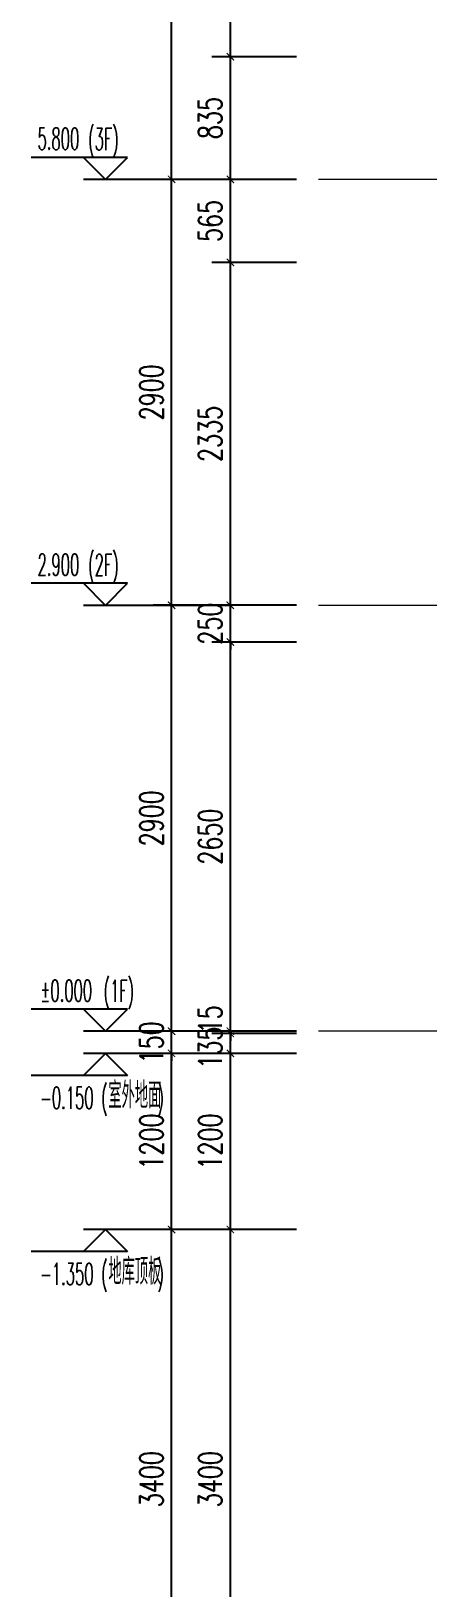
# Model space of a CAD drawing. Extents: x -655480 to 203344, y -294099 to 287156.
# Drawn here: x 48259 to 50959, y 162142 to 172741 of the extents above; entities that cross this region are included whole.
import ezdxf

# ---------------------------------------------------------------- set-up
doc = ezdxf.new("R2010")
doc.units = 0
doc.header["$LTSCALE"] = 1000
doc.linetypes.add('DOTE', pattern=[2.42, 2, -0.2, 0.02, -0.2])
doc.layers.get('0').update_dxf_attribs({"linetype": 'CONTINUOUS'})
doc.layers.get('DEFPOINTS').update_dxf_attribs({"linetype": 'CONTINUOUS'})
for name, color, linetype in [('DIM_ELEV', 3, 'CONTINUOUS'), ('PUB_DIM', 3, 'CONTINUOUS'), ('PUB_TEXT', 2, 'CONTINUOUS')]:
    doc.layers.add(name, color=color, linetype=linetype)
doc.layers.add('DOTE', color=19, linetype='DOTE', lineweight=9)
doc.styles.add('_TCH_DIM', font='SIMPLEX.shx', dxfattribs={"width": 0.7, "bigfont": 'GBCBIG.shx'})
doc.styles.add('_TCH_DIM_T3', font='SIMPLEX', dxfattribs={"width": 0.705882, "bigfont": 'GBCBIG'})
doc.dimstyles.new('_TCH_ARCH&&50', dxfattribs={"dimtxt": 157.5, "dimasz": 50, "dimexe": 125, "dimexo": 150, "dimgap": 58.75, "dimtad": 1, "dimdec": 0, "dimzin": 0, "dimdsep": 46, "dimtxsty": '_TCH_DIM_T3', "dimblk": 'ARCHTICK', "dimcen": 0.09, "dimclrt": 7, "dimazin": 0, "dimtfac": 1, "dimtdec": 0, "dimtix": 1, "dimtmove": 2, "dimatfit": 3, "dimldrblk": 'ARCHTICK', "dimfxl": 1, "dimtolj": 1, "dimtzin": 0, "dimarcsym": 0})

# ---------------------------------------------------------------- blocks, each defined once
blk = doc.blocks.new('_ArchTick')
at = {"color": 0, "linetype": 'ByBlock', "const_width": 0.15}
blk.add_lwpolyline([(-0.5, -0.5), (0.5, 0.5)], dxfattribs=at)
blk = doc.blocks.new('*D964')
at = {"layer": 'DEFPOINTS', "color": 0, "transparency": 16777216}
for p in [(49615, 164582), (50215, 164582), (50215, 161182)]:
    blk.add_point(p, dxfattribs=at)
at = {"layer": 'PUB_DIM', "color": 0, "lineweight": -2, "transparency": 16777216}
for p, q in [((50065, 164582), (49490, 164582)), ((49615, 161182), (49615, 164582)), ((50065, 161182), (49490, 161182))]:
    blk.add_line(p, q, dxfattribs=at)
at = {"layer": 'PUB_DIM', "color": 0, "lineweight": -2, "transparency": 16777216, "xscale": 50, "yscale": 50, "zscale": 50}
for p, rotation in [((49615, 164582), 90), ((49615, 161182), 270)]:
    blk.add_blockref('_ArchTick', p, dxfattribs=dict(at, rotation=rotation))
at = {"layer": 'PUB_DIM', "color": 7, "transparency": 16777216, "insert": (49478, 162882), "char_height": 157.5, "attachment_point": 5, "rotation": 90, "style": '_TCH_DIM_T3'}
blk.add_mtext('\\A1;3400', dxfattribs=at)
blk = doc.blocks.new('*D965')
at = {"layer": 'DEFPOINTS', "color": 0, "transparency": 16777216}
for p in [(49615, 165781), (50215, 165781), (50215, 164582)]:
    blk.add_point(p, dxfattribs=at)
at = {"layer": 'PUB_DIM', "color": 0, "lineweight": -2, "transparency": 16777216}
for p, q in [((50065, 165781), (49490, 165781)), ((49615, 164582), (49615, 165781)), ((50065, 164582), (49490, 164582))]:
    blk.add_line(p, q, dxfattribs=at)
at = {"layer": 'PUB_DIM', "color": 0, "lineweight": -2, "transparency": 16777216, "xscale": 50, "yscale": 50, "zscale": 50}
for p, rotation in [((49615, 165781), 90), ((49615, 164582), 270)]:
    blk.add_blockref('_ArchTick', p, dxfattribs=dict(at, rotation=rotation))
at = {"layer": 'PUB_DIM', "color": 7, "transparency": 16777216, "insert": (49478, 165181), "char_height": 157.5, "attachment_point": 5, "rotation": 90, "style": '_TCH_DIM_T3'}
blk.add_mtext('\\A1;1200', dxfattribs=at)
blk = doc.blocks.new('*D966')
at = {"layer": 'DEFPOINTS', "color": 0, "transparency": 16777216}
for p in [(49615, 165916), (50215, 165916), (50215, 165781)]:
    blk.add_point(p, dxfattribs=at)
at = {"layer": 'PUB_DIM', "color": 0, "lineweight": -2, "transparency": 16777216}
for p, q in [((50065, 165916), (49490, 165916)), ((49615, 165781), (49615, 165916)), ((50065, 165781), (49490, 165781))]:
    blk.add_line(p, q, dxfattribs=at)
at = {"layer": 'PUB_DIM', "color": 0, "lineweight": -2, "transparency": 16777216, "xscale": 50, "yscale": 50, "zscale": 50}
for p, rotation in [((49615, 165916), 90), ((49615, 165781), 270)]:
    blk.add_blockref('_ArchTick', p, dxfattribs=dict(at, rotation=rotation))
at = {"layer": 'PUB_DIM', "color": 7, "transparency": 16777216, "insert": (49478, 165820), "char_height": 157.5, "attachment_point": 5, "rotation": 90, "style": '_TCH_DIM_T3'}
blk.add_mtext('\\A1;135', dxfattribs=at)
blk = doc.blocks.new('*D967')
at = {"layer": 'DEFPOINTS', "color": 0, "transparency": 16777216}
for p in [(49615, 165932), (50215, 165932), (50215, 165916)]:
    blk.add_point(p, dxfattribs=at)
at = {"layer": 'PUB_DIM', "color": 0, "lineweight": -2, "transparency": 16777216}
for p, q in [((50065, 165932), (49490, 165932)), ((50065, 165916), (49490, 165916)), ((49615, 165932), (49615, 165982)), ((49615, 165916), (49615, 165932)), ((49615, 165916), (49615, 165866))]:
    blk.add_line(p, q, dxfattribs=at)
at = {"layer": 'PUB_DIM', "color": 0, "lineweight": -2, "transparency": 16777216, "xscale": 50, "yscale": 50, "zscale": 50}
for p, rotation in [((49615, 165932), 270), ((49615, 165916), 90)]:
    blk.add_blockref('_ArchTick', p, dxfattribs=dict(at, rotation=rotation))
at = {"layer": 'PUB_DIM', "color": 7, "transparency": 16777216, "insert": (49478, 166013), "char_height": 157.5, "attachment_point": 5, "rotation": 90, "style": '_TCH_DIM_T3'}
blk.add_mtext('\\A1;15', dxfattribs=at)
blk = doc.blocks.new('*D968')
at = {"layer": 'DEFPOINTS', "color": 0, "transparency": 16777216}
for p in [(49615, 168582), (50215, 168582), (50215, 165932)]:
    blk.add_point(p, dxfattribs=at)
at = {"layer": 'PUB_DIM', "color": 0, "lineweight": -2, "transparency": 16777216}
for p, q in [((50065, 168582), (49490, 168582)), ((49615, 165932), (49615, 168582)), ((50065, 165932), (49490, 165932))]:
    blk.add_line(p, q, dxfattribs=at)
at = {"layer": 'PUB_DIM', "color": 0, "lineweight": -2, "transparency": 16777216, "xscale": 50, "yscale": 50, "zscale": 50}
for p, rotation in [((49615, 168582), 90), ((49615, 165932), 270)]:
    blk.add_blockref('_ArchTick', p, dxfattribs=dict(at, rotation=rotation))
at = {"layer": 'PUB_DIM', "color": 7, "transparency": 16777216, "insert": (49478, 167257), "char_height": 157.5, "attachment_point": 5, "rotation": 90, "style": '_TCH_DIM_T3'}
blk.add_mtext('\\A1;2650', dxfattribs=at)
blk = doc.blocks.new('*D969')
at = {"layer": 'DEFPOINTS', "color": 0, "transparency": 16777216}
for p in [(49615, 168832), (50215, 168832), (50215, 168582)]:
    blk.add_point(p, dxfattribs=at)
at = {"layer": 'PUB_DIM', "color": 0, "lineweight": -2, "transparency": 16777216}
for p, q in [((49615, 168832), (49615, 168882)), ((50065, 168832), (49490, 168832)), ((49615, 168582), (49615, 168832)), ((50065, 168582), (49490, 168582)), ((49615, 168582), (49615, 168532))]:
    blk.add_line(p, q, dxfattribs=at)
at = {"layer": 'PUB_DIM', "color": 0, "lineweight": -2, "transparency": 16777216, "xscale": 50, "yscale": 50, "zscale": 50}
for p, rotation in [((49615, 168832), 270), ((49615, 168582), 90)]:
    blk.add_blockref('_ArchTick', p, dxfattribs=dict(at, rotation=rotation))
at = {"layer": 'PUB_DIM', "color": 7, "transparency": 16777216, "insert": (49478, 168707), "char_height": 157.5, "attachment_point": 5, "rotation": 90, "style": '_TCH_DIM_T3'}
blk.add_mtext('\\A1;250', dxfattribs=at)
blk = doc.blocks.new('*D970')
at = {"layer": 'DEFPOINTS', "color": 0, "transparency": 16777216}
for p in [(49615, 171167), (50215, 171167), (50215, 168832)]:
    blk.add_point(p, dxfattribs=at)
at = {"layer": 'PUB_DIM', "color": 0, "lineweight": -2, "transparency": 16777216}
for p, q in [((50065, 171167), (49490, 171167)), ((49615, 168832), (49615, 171167)), ((50065, 168832), (49490, 168832))]:
    blk.add_line(p, q, dxfattribs=at)
at = {"layer": 'PUB_DIM', "color": 0, "lineweight": -2, "transparency": 16777216, "xscale": 50, "yscale": 50, "zscale": 50}
for p, rotation in [((49615, 171167), 90), ((49615, 168832), 270)]:
    blk.add_blockref('_ArchTick', p, dxfattribs=dict(at, rotation=rotation))
at = {"layer": 'PUB_DIM', "color": 7, "transparency": 16777216, "insert": (49478, 169999), "char_height": 157.5, "attachment_point": 5, "rotation": 90, "style": '_TCH_DIM_T3'}
blk.add_mtext('\\A1;2335', dxfattribs=at)
blk = doc.blocks.new('*D971')
at = {"layer": 'DEFPOINTS', "color": 0, "transparency": 16777216}
for p in [(49615, 171732), (50215, 171732), (50215, 171167)]:
    blk.add_point(p, dxfattribs=at)
at = {"layer": 'PUB_DIM', "color": 0, "lineweight": -2, "transparency": 16777216}
for p, q in [((50065, 171732), (49490, 171732)), ((49615, 171167), (49615, 171732)), ((50065, 171167), (49490, 171167))]:
    blk.add_line(p, q, dxfattribs=at)
at = {"layer": 'PUB_DIM', "color": 0, "lineweight": -2, "transparency": 16777216, "xscale": 50, "yscale": 50, "zscale": 50}
for p, rotation in [((49615, 171732), 90), ((49615, 171167), 270)]:
    blk.add_blockref('_ArchTick', p, dxfattribs=dict(at, rotation=rotation))
at = {"layer": 'PUB_DIM', "color": 7, "transparency": 16777216, "insert": (49478, 171449), "char_height": 157.5, "attachment_point": 5, "rotation": 90, "style": '_TCH_DIM_T3'}
blk.add_mtext('\\A1;565', dxfattribs=at)
blk = doc.blocks.new('*D972')
at = {"layer": 'DEFPOINTS', "color": 0, "transparency": 16777216}
for p in [(49615, 172567), (50215, 172567), (50215, 171732)]:
    blk.add_point(p, dxfattribs=at)
at = {"layer": 'PUB_DIM', "color": 0, "lineweight": -2, "transparency": 16777216}
for p, q in [((50065, 172567), (49490, 172567)), ((49615, 171732), (49615, 172567)), ((50065, 171732), (49490, 171732))]:
    blk.add_line(p, q, dxfattribs=at)
at = {"layer": 'PUB_DIM', "color": 0, "lineweight": -2, "transparency": 16777216, "xscale": 50, "yscale": 50, "zscale": 50}
for p, rotation in [((49615, 172567), 90), ((49615, 171732), 270)]:
    blk.add_blockref('_ArchTick', p, dxfattribs=dict(at, rotation=rotation))
at = {"layer": 'PUB_DIM', "color": 7, "transparency": 16777216, "insert": (49478, 172149), "char_height": 157.5, "attachment_point": 5, "rotation": 90, "style": '_TCH_DIM_T3'}
blk.add_mtext('\\A1;835', dxfattribs=at)
blk = doc.blocks.new('*D973')
at = {"layer": 'DEFPOINTS', "color": 0, "transparency": 16777216}
for p in [(49615, 174067), (50215, 174067), (50215, 172567)]:
    blk.add_point(p, dxfattribs=at)
at = {"layer": 'PUB_DIM', "color": 0, "lineweight": -2, "transparency": 16777216}
for p, q in [((50065, 174067), (49490, 174067)), ((49615, 172567), (49615, 174067)), ((50065, 172567), (49490, 172567))]:
    blk.add_line(p, q, dxfattribs=at)
at = {"layer": 'PUB_DIM', "color": 0, "lineweight": -2, "transparency": 16777216, "xscale": 50, "yscale": 50, "zscale": 50}
for p, rotation in [((49615, 174067), 90), ((49615, 172567), 270)]:
    blk.add_blockref('_ArchTick', p, dxfattribs=dict(at, rotation=rotation))
at = {"layer": 'PUB_DIM', "color": 7, "transparency": 16777216, "insert": (49478, 173317), "char_height": 157.5, "attachment_point": 5, "rotation": 90, "style": '_TCH_DIM_T3'}
blk.add_mtext('\\A1;1500', dxfattribs=at)
blk = doc.blocks.new('*D988')
at = {"layer": 'DEFPOINTS', "color": 0, "transparency": 16777216}
for p in [(49215, 164582), (50215, 164582), (50215, 161182)]:
    blk.add_point(p, dxfattribs=at)
at = {"layer": 'PUB_DIM', "color": 0, "lineweight": -2, "transparency": 16777216}
for p, q in [((50065, 164582), (49090, 164582)), ((49215, 161182), (49215, 164582)), ((50065, 161182), (49090, 161182))]:
    blk.add_line(p, q, dxfattribs=at)
at = {"layer": 'PUB_DIM', "color": 0, "lineweight": -2, "transparency": 16777216, "xscale": 50, "yscale": 50, "zscale": 50}
for p, rotation in [((49215, 164582), 90), ((49215, 161182), 270)]:
    blk.add_blockref('_ArchTick', p, dxfattribs=dict(at, rotation=rotation))
at = {"layer": 'PUB_DIM', "color": 7, "transparency": 16777216, "insert": (49078, 162882), "char_height": 157.5, "attachment_point": 5, "rotation": 90, "style": '_TCH_DIM_T3'}
blk.add_mtext('\\A1;3400', dxfattribs=at)
blk = doc.blocks.new('*D989')
at = {"layer": 'DEFPOINTS', "color": 0, "transparency": 16777216}
for p in [(49215, 165781), (50215, 165781), (50215, 164582)]:
    blk.add_point(p, dxfattribs=at)
at = {"layer": 'PUB_DIM', "color": 0, "lineweight": -2, "transparency": 16777216}
for p, q in [((50065, 165781), (49090, 165781)), ((49215, 164582), (49215, 165781)), ((50065, 164582), (49090, 164582))]:
    blk.add_line(p, q, dxfattribs=at)
at = {"layer": 'PUB_DIM', "color": 0, "lineweight": -2, "transparency": 16777216, "xscale": 50, "yscale": 50, "zscale": 50}
for p, rotation in [((49215, 165781), 90), ((49215, 164582), 270)]:
    blk.add_blockref('_ArchTick', p, dxfattribs=dict(at, rotation=rotation))
at = {"layer": 'PUB_DIM', "color": 7, "transparency": 16777216, "insert": (49078, 165181), "char_height": 157.5, "attachment_point": 5, "rotation": 90, "style": '_TCH_DIM_T3'}
blk.add_mtext('\\A1;1200', dxfattribs=at)
blk = doc.blocks.new('*D990')
at = {"layer": 'DEFPOINTS', "color": 0, "transparency": 16777216}
for p in [(49215, 165932), (50215, 165932), (50215, 165781)]:
    blk.add_point(p, dxfattribs=at)
at = {"layer": 'PUB_DIM', "color": 0, "lineweight": -2, "transparency": 16777216}
for p, q in [((50065, 165932), (49090, 165932)), ((49215, 165932), (49215, 165982)), ((49215, 165781), (49215, 165932)), ((50065, 165781), (49090, 165781)), ((49215, 165781), (49215, 165731))]:
    blk.add_line(p, q, dxfattribs=at)
at = {"layer": 'PUB_DIM', "color": 0, "lineweight": -2, "transparency": 16777216, "xscale": 50, "yscale": 50, "zscale": 50}
for p, rotation in [((49215, 165932), 270), ((49215, 165781), 90)]:
    blk.add_blockref('_ArchTick', p, dxfattribs=dict(at, rotation=rotation))
at = {"layer": 'PUB_DIM', "color": 7, "transparency": 16777216, "insert": (49078, 165856), "char_height": 157.5, "attachment_point": 5, "rotation": 90, "style": '_TCH_DIM_T3'}
blk.add_mtext('\\A1;150', dxfattribs=at)
blk = doc.blocks.new('*D991')
at = {"layer": 'DEFPOINTS', "color": 0, "transparency": 16777216}
for p in [(49215, 168832), (50215, 168832), (50215, 165932)]:
    blk.add_point(p, dxfattribs=at)
at = {"layer": 'PUB_DIM', "color": 0, "lineweight": -2, "transparency": 16777216}
for p, q in [((50065, 168832), (49090, 168832)), ((49215, 165932), (49215, 168832)), ((50065, 165932), (49090, 165932))]:
    blk.add_line(p, q, dxfattribs=at)
at = {"layer": 'PUB_DIM', "color": 0, "lineweight": -2, "transparency": 16777216, "xscale": 50, "yscale": 50, "zscale": 50}
for p, rotation in [((49215, 168832), 90), ((49215, 165932), 270)]:
    blk.add_blockref('_ArchTick', p, dxfattribs=dict(at, rotation=rotation))
at = {"layer": 'PUB_DIM', "color": 7, "transparency": 16777216, "insert": (49078, 167382), "char_height": 157.5, "attachment_point": 5, "rotation": 90, "style": '_TCH_DIM_T3'}
blk.add_mtext('\\A1;2900', dxfattribs=at)
blk = doc.blocks.new('*D992')
at = {"layer": 'DEFPOINTS', "color": 0, "transparency": 16777216}
for p in [(49215, 171732), (50215, 171732), (50215, 168832)]:
    blk.add_point(p, dxfattribs=at)
at = {"layer": 'PUB_DIM', "color": 0, "lineweight": -2, "transparency": 16777216}
for p, q in [((50065, 171732), (49090, 171732)), ((49215, 168832), (49215, 171732)), ((50065, 168832), (49090, 168832))]:
    blk.add_line(p, q, dxfattribs=at)
at = {"layer": 'PUB_DIM', "color": 0, "lineweight": -2, "transparency": 16777216, "xscale": 50, "yscale": 50, "zscale": 50}
for p, rotation in [((49215, 171732), 90), ((49215, 168832), 270)]:
    blk.add_blockref('_ArchTick', p, dxfattribs=dict(at, rotation=rotation))
at = {"layer": 'PUB_DIM', "color": 7, "transparency": 16777216, "insert": (49078, 170282), "char_height": 157.5, "attachment_point": 5, "rotation": 90, "style": '_TCH_DIM_T3'}
blk.add_mtext('\\A1;2900', dxfattribs=at)
blk = doc.blocks.new('*D993')
at = {"layer": 'DEFPOINTS', "color": 0, "transparency": 16777216}
for p in [(49215, 174632), (50215, 174632), (50215, 171732)]:
    blk.add_point(p, dxfattribs=at)
at = {"layer": 'PUB_DIM', "color": 0, "lineweight": -2, "transparency": 16777216}
for p, q in [((50065, 174632), (49090, 174632)), ((49215, 171732), (49215, 174632)), ((50065, 171732), (49090, 171732))]:
    blk.add_line(p, q, dxfattribs=at)
at = {"layer": 'PUB_DIM', "color": 0, "lineweight": -2, "transparency": 16777216, "xscale": 50, "yscale": 50, "zscale": 50}
for p, rotation in [((49215, 174632), 90), ((49215, 171732), 270)]:
    blk.add_blockref('_ArchTick', p, dxfattribs=dict(at, rotation=rotation))
at = {"layer": 'PUB_DIM', "color": 7, "transparency": 16777216, "insert": (49078, 173182), "char_height": 157.5, "attachment_point": 5, "rotation": 90, "style": '_TCH_DIM_T3'}
blk.add_mtext('\\A1;2900', dxfattribs=at)

msp = doc.modelspace()

# ---------------------------------------------------------------- linework, layer by layer
at = {"layer": 'DIM_ELEV'}
for p, q in [((48915.13, 171881.66), (48259.13, 171881.66)), ((48765.13, 171731.66), (48615.13, 171881.66)), ((48765.13, 171731.66), (48915.13, 171881.66)), ((49615.13, 171731.66), (48615.13, 171731.66)), ((48915.13, 168981.66), (48259.13, 168981.66)), ((48765.13, 168831.66), (48615.13, 168981.66)), ((48765.13, 168831.66), (48915.13, 168981.66)), ((49615.13, 168831.66), (48615.13, 168831.66)), ((48915.13, 166081.66), (48259.13, 166081.66)), ((48765.13, 165931.66), (48615.13, 166081.66)), ((48765.13, 165931.66), (48915.13, 166081.66)), ((49615.13, 165931.66), (48615.13, 165931.66)), ((48765.13, 165781.19), (48615.13, 165631.19)), ((49615.13, 165781.19), (48615.13, 165781.19)), ((48765.13, 165781.19), (48915.13, 165631.19)), ((48915.13, 165631.19), (48259.13, 165631.19)), ((48765.13, 164581.66), (48615.13, 164431.66)), ((49615.13, 164581.66), (48615.13, 164581.66)), ((48765.13, 164581.66), (48915.13, 164431.66)), ((48915.13, 164431.66), (48259.13, 164431.66))]:
    msp.add_line(p, q, dxfattribs=at)
at = {"layer": 'DOTE', "linetype": 'DOTE'}
for p, q in [((65692.19, 171731.66), (50215.13, 171731.66)), ((65692.19, 168831.66), (50215.13, 168831.66)), ((65692.19, 165931.66), (50215.13, 165931.66))]:
    msp.add_line(p, q, dxfattribs=at)

# ---------------------------------------------------------------- texts
at = {"layer": 'PUB_TEXT', "style": '_TCH_DIM'}
for s, height, width, p in [('5.800', 148.75, 0.494118, (48302.93, 171934.16)), ('(3F)', 148.75, 0.494118, (48647.23, 171931.71)), ('2.900', 148.75, 0.494118, (48302.93, 169034.16)), ('(2F)', 148.75, 0.494118, (48647.23, 169031.71)), ('(1F)', 148.75, 0.494118, (48751.88, 166131.71)), ('%%P0.000', 148.75, 0.494118, (48321.13, 166134.16)), ('(', 148.75, 0.494118, (48735.78, 165406.14)), ('室外地面', 178.723, 0.7, (48784.78, 165406.14)), (')', 148.75, 0.494118, (49118.4, 165406.14)), ('-0.150', 148.75, 0.494118, (48318.33, 165403.69)), ('地库顶板', 178.723, 0.7, (48784.78, 164206.61)), ('-1.350', 148.75, 0.494118, (48318.33, 164204.16)), ('(', 148.75, 0.494118, (48735.78, 164206.61)), (')', 148.75, 0.494118, (49118.4, 164206.61))]:
    msp.add_text(s, height=height, dxfattribs=dict(at, width=width)).set_placement(p)

# ---------------------------------------------------------------- dimensions: what is measured, and where the dimension line sits
at = {"layer": 'PUB_DIM'}
for p1, p2, distance, picture, middle in [((50215.13, 171731.66), (50215.13, 174631.66), 1000, '*D993', (49077.63, 173181.66)), ((50215.13, 172566.7), (50215.13, 174066.7), 600, '*D973', (49477.63, 173316.7)), ((50215.13, 171731.66), (50215.13, 172566.7), 600, '*D972', (49477.63, 172149.18)), ((50215.13, 168831.66), (50215.13, 171731.66), 1000, '*D992', (49077.63, 170281.66)), ((50215.13, 171166.68), (50215.13, 171731.66), 600, '*D971', (49477.63, 171449.17)), ((50215.13, 168831.66), (50215.13, 171166.68), 600, '*D970', (49477.63, 169999.17)), ((50215.13, 165931.66), (50215.13, 168831.66), 1000, '*D991', (49077.63, 167381.66)), ((50215.13, 168581.66), (50215.13, 168831.66), 600, '*D969', (49477.63, 168706.66)), ((50215.13, 165931.66), (50215.13, 168581.66), 600, '*D968', (49477.63, 167256.66)), ((50215.13, 165781.19), (50215.13, 165931.66), 1000, '*D990', (49077.63, 165856.43)), ((50215.13, 164581.66), (50215.13, 165781.19), 1000, '*D989', (49077.63, 165181.43)), ((50215.13, 164581.66), (50215.13, 165781.19), 600, '*D965', (49477.63, 165181.43)), ((50215.13, 161181.66), (50215.13, 164581.66), 1000, '*D988', (49077.63, 162881.66)), ((50215.13, 161181.66), (50215.13, 164581.66), 600, '*D964', (49477.63, 162881.66))]:
    dim = msp.add_aligned_dim(p1=p1, p2=p2, distance=distance, dimstyle='_TCH_ARCH&&50', dxfattribs=at)
    dim.commit()
    dim.dimension.update_dxf_attribs({"geometry": picture, "text_midpoint": middle})
for base, p1, p2, picture, middle in [((49615.13, 165931.66), (50215.13, 165916.46), (50215.13, 165931.66), '*D967', (49477.63, 166013.5)), ((49615.13, 165916.46), (50215.13, 165781.19), (50215.13, 165916.46), '*D966', (49477.63, 165819.72))]:
    dim = msp.add_linear_dim(base=base, p1=p1, p2=p2, angle=90, dimstyle='_TCH_ARCH&&50', dxfattribs=at)
    dim.commit()
    dim.dimension.update_dxf_attribs({"geometry": picture, "text_midpoint": middle, "dimtype": 161})

doc.saveas('drawing.dxf')
